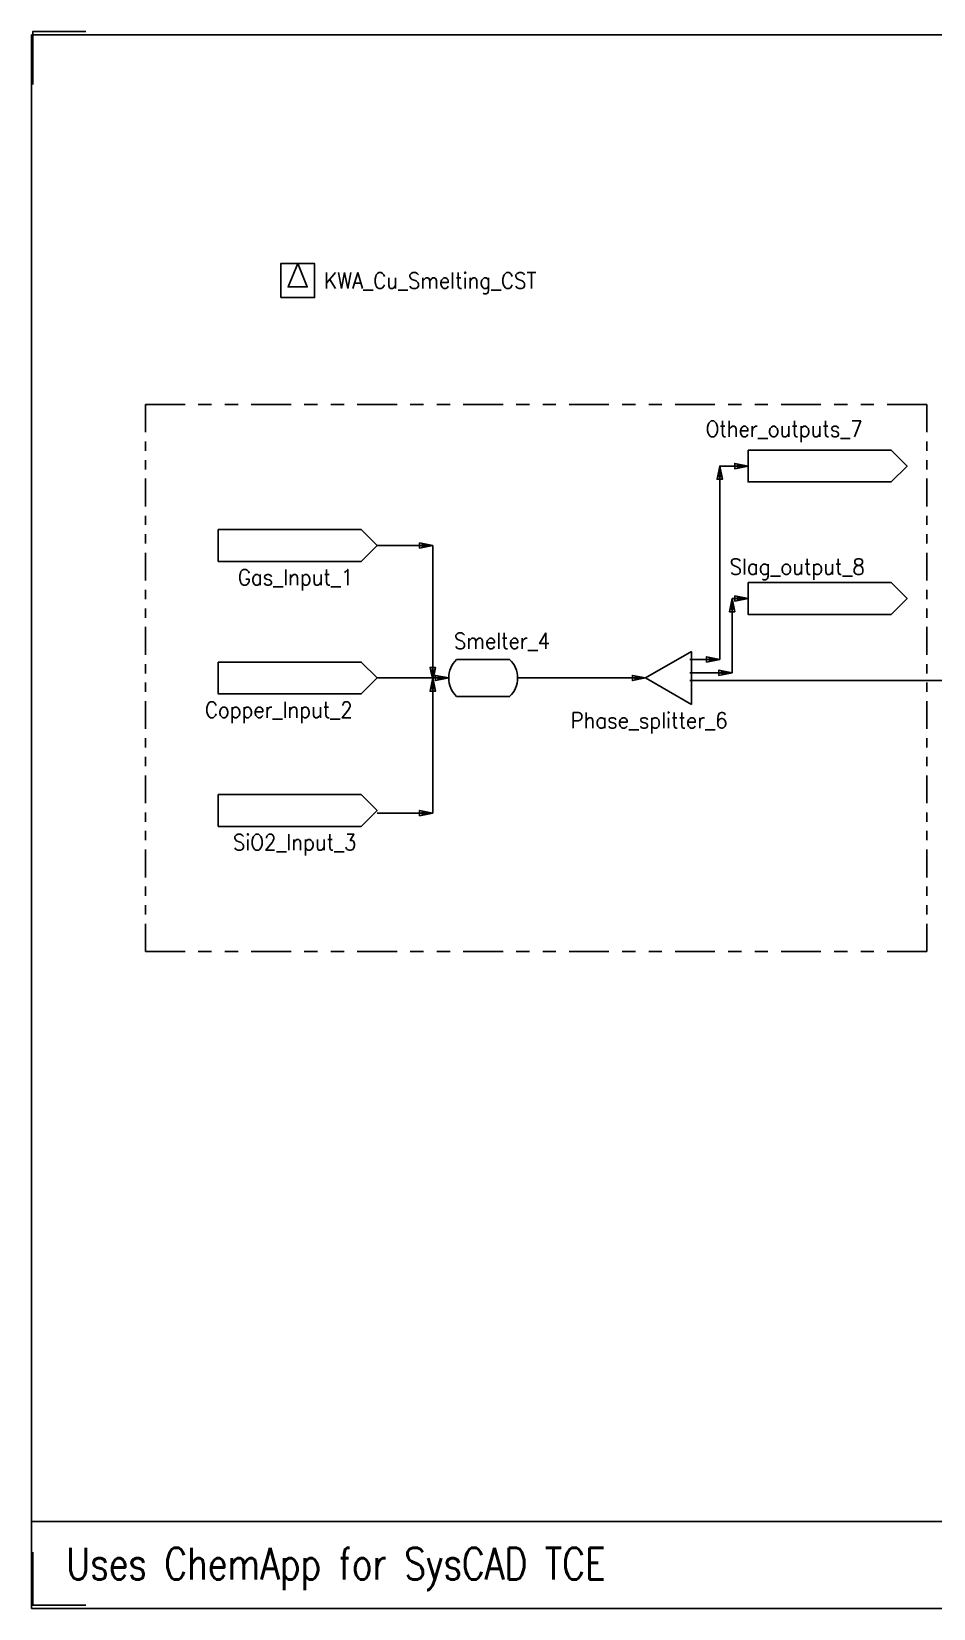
# Model space of a CAD drawing. Extents: x 0 to 420, y -1 to 297.
# Drawn here: x -0.2 to 170, y -0.6 to 297 of the extents above; entities that cross this region are included whole.
import ezdxf

# ---------------------------------------------------------------- set-up
doc = ezdxf.new("R2010")
doc.units = 0
doc.layers.get('0').update_dxf_attribs({"color": 15, "linetype": 'CONTINUOUS'})
doc.layers.add('SCD_DRAW', color=11, linetype='CONTINUOUS')
doc.styles.add('ROMANS', font='ROMANS')
doc.styles.get("Standard").update_dxf_attribs({"font": 'STANDARD'})

# ---------------------------------------------------------------- blocks, each defined once
blk = doc.blocks.new('EX_A3Frame_SysCAD2')
at = {"linetype": 'CONTINUOUS'}
for p, q in [((-0.226262, 296.396298), (-0.226262, 291.396298)), ((4.773739, 296.396298), (-0.226262, 296.396298)), ((-0.226262, -0.603703), (-0.226262, 296.396298)), ((-0.226262, 296.396298), (420.273738, 296.396298)), ((-0.226262, 15.804123), (420.273738, 15.804123)), ((-0.226262, 4.396298), (-0.226262, -0.603703)), ((-0.226262, -0.603703), (4.773739, -0.603703)), ((-0.226262, -0.603703), (420.273738, -0.603703))]:
    blk.add_line(p, q, dxfattribs=at)
blk = doc.blocks.new('CN_ChemAppModelCfg')
at = {"layer": 'SCD_DRAW', "linetype": 'CONTINUOUS', "extrusion": (0, 0, -1)}
blk.add_lwpolyline([(3.2, -3.2), (3.2, 3.2), (-3.2, 3.2), (-3.2, -3.2)], close=True, dxfattribs=at)
at = {"layer": 'SCD_DRAW', "linetype": 'CONTINUOUS'}
blk.add_lwpolyline([(0, 3.2), (-1.8, -1.2), (1.8, -1.2)], close=True, dxfattribs=at)
at = {"layer": 'SCD_DRAW'}
blk.add_attdef('Tag', (0, -6.7), '', height=3, dxfattribs=at)
blk = doc.blocks.new('FD_FeederSink')
at = {"layer": 'SCD_DRAW', "linetype": 'CONTINUOUS', "extrusion": (0, 0, -1)}
blk.add_lwpolyline([(15, 3), (-12, 3), (-15, 0), (-12, -3), (15, -3)], close=True, dxfattribs=at)
at = {"layer": 'SCD_DRAW'}
blk.add_attdef('Tag', (0, -6.5), '', height=3, dxfattribs=at)
blk = doc.blocks.new('TK_ChemAppReactor')
at = {"layer": 'SCD_DRAW', "linetype": 'CONTINUOUS'}
for points in [[(-5.05, 3.5, 0), (5.05, 3.5, 0)], [(5.05, -3.5, 0), (-5.05, -3.5, 0)]]:
    blk.add_polyline3d(points, dxfattribs=at)
at = {"layer": 'SCD_DRAW', "linetype": 'CONTINUOUS', "extrusion": (0, 0, -1)}
for centre, start, end in [((1.666667, 0), 313.602819, 406.397181), ((-1.666667, 0), 133.602819, 226.397181)]:
    blk.add_arc(centre, 4.833333, start, end, dxfattribs=at)
at = {"layer": 'SCD_DRAW'}
blk.add_attdef('Tag', (0, -7), '', height=3, dxfattribs=at)
blk = doc.blocks.new('SH_Triangle1')
at = {"linetype": 'CONTINUOUS'}
for p, q in [((-10, -8.657783), (0.008554, 8.657783)), ((0.008554, 8.657783), (10, -8.657783)), ((-10, -8.657783), (10, -8.657783))]:
    blk.add_line(p, q, dxfattribs=at)
blk.add_attdef('Tag', (0, -13.657783), '', height=3)
blk = doc.blocks.new('LnkBlk__1')
at = {"layer": 'SCD_DRAW', "linetype": 'CONTINUOUS', "extrusion": (0, 0, -1)}
blk.add_lwpolyline([(10.5, 12.5), (0, 12.5), (0, -13)], dxfattribs=at)
at = {"layer": 'SCD_DRAW', "linetype": 'CONTINUOUS'}
for points in [[(0, 12.5), (-2.5, 13), (-2.5, 12), (0, 12.5), (-2, 12.7), (-2, 12.3)], [(0, -13), (0.5, -10.5), (-0.5, -10.5), (0, -13), (0.2, -11), (-0.2, -11)]]:
    blk.add_lwpolyline(points, close=True, dxfattribs=at)
at = {"layer": 'SCD_DRAW', "flags": 1}
blk.add_attdef('Tag', (0, 0), '', height=2.8, dxfattribs=at)
blk = doc.blocks.new('LnkBlk__2')
at = {"layer": 'SCD_DRAW', "linetype": 'CONTINUOUS'}
blk.add_lwpolyline([(6.5, 0), (4, 0.5), (4, -0.5), (6.5, 0), (4.5, 0.2), (4.5, -0.2)], close=True, dxfattribs=at)
blk.add_polyline3d([(-7, 0, 0), (6.5, 0, 0)], dxfattribs=at)
at = {"layer": 'SCD_DRAW', "flags": 1}
blk.add_attdef('Tag', (0, 0), '', height=2.8, dxfattribs=at)
blk = doc.blocks.new('LnkBlk__3')
at = {"layer": 'SCD_DRAW', "linetype": 'CONTINUOUS'}
blk.add_lwpolyline([(-10.5, -13), (0, -13), (0, 12.5)], dxfattribs=at)
for points in [[(0, 12.5), (-0.5, 10), (0.5, 10), (0, 12.5), (-0.2, 10.5), (0.2, 10.5)], [(0, -13), (-2.5, -12.5), (-2.5, -13.5), (0, -13), (-2, -12.8), (-2, -13.2)]]:
    blk.add_lwpolyline(points, close=True, dxfattribs=at)
at = {"layer": 'SCD_DRAW', "flags": 1}
blk.add_attdef('Tag', (0, 0), '', height=2.8, dxfattribs=at)
blk = doc.blocks.new('LnkBlk__4')
at = {"layer": 'SCD_DRAW', "linetype": 'CONTINUOUS'}
blk.add_lwpolyline([(12.171109, 0), (9.671109, 0.5), (9.671109, -0.5), (12.171109, 0), (10.171109, 0.2), (10.171109, -0.2)], close=True, dxfattribs=at)
blk.add_polyline3d([(-12, 0, 0), (12.171109, 0, 0)], dxfattribs=at)
at = {"layer": 'SCD_DRAW', "flags": 1}
blk.add_attdef('Tag', (0, 0), '', height=2.8, dxfattribs=at)
blk = doc.blocks.new('LnkBlk__5')
at = {"layer": 'SCD_DRAW', "linetype": 'CONTINUOUS'}
blk.add_lwpolyline([(-5.5, -18.5), (0.164446, -18.5), (0.164446, 18), (5.5, 18)], dxfattribs=at)
for points in [[(0.164446, 18), (-0.335554, 15.5), (0.664446, 15.5), (0.164446, 18), (-0.035554, 16), (0.364446, 16)], [(5.5, 18), (3, 18.5), (3, 17.5), (5.5, 18), (3.5, 18.2), (3.5, 17.8)], [(0.164446, -18.5), (-2.335554, -18), (-2.335554, -19), (0.164446, -18.5), (-1.835554, -18.3), (-1.835554, -18.7)]]:
    blk.add_lwpolyline(points, close=True, dxfattribs=at)
at = {"layer": 'SCD_DRAW', "flags": 1}
blk.add_attdef('Tag', (0, 0), '', height=2.8, dxfattribs=at)
blk = doc.blocks.new('LnkBlk__6')
at = {"layer": 'SCD_DRAW', "linetype": 'CONTINUOUS'}
blk.add_lwpolyline([(-8, -7), (0, -7), (0, 7), (3, 7)], dxfattribs=at)
for points in [[(0, 7), (-0.5, 4.5), (0.5, 4.5), (0, 7), (-0.2, 5), (0.2, 5)], [(3, 7), (0.5, 7.5), (0.5, 6.5), (3, 7), (1, 7.2), (1, 6.8)], [(0, -7), (-2.5, -6.5), (-2.5, -7.5), (0, -7), (-2, -6.8), (-2, -7.2)]]:
    blk.add_lwpolyline(points, close=True, dxfattribs=at)
at = {"layer": 'SCD_DRAW', "flags": 1}
blk.add_attdef('Tag', (0, 0), '', height=2.8, dxfattribs=at)
blk = doc.blocks.new('LnkBlk__7')
at = {"layer": 'SCD_DRAW', "linetype": 'CONTINUOUS'}
blk.add_lwpolyline([(47, 0), (44.5, 0.5), (44.5, -0.5), (47, 0), (45, 0.2), (45, -0.2)], close=True, dxfattribs=at)
blk.add_polyline3d([(-47.5, 0, 0), (47, 0, 0)], dxfattribs=at)
at = {"layer": 'SCD_DRAW', "flags": 1}
blk.add_attdef('Tag', (0, 0), '', height=2.8, dxfattribs=at)
blk = doc.blocks.new('EX_Box_DashLines')
at = {"linetype": 'CONTINUOUS'}
for p, q in [((-29.5, 26.5), (-29.5, 29.5)), ((-29.5, 29.5), (-26.5, 29.5)), ((-25.5, 29.5), (-24.5, 29.5)), ((-23.5, 29.5), (-22.5, 29.5)), ((-21.5, 29.5), (-18.5, 29.5)), ((-17.5, 29.5), (-16.5, 29.5)), ((-15.5, 29.5), (-14.5, 29.5)), ((-13.5, 29.5), (-10.5, 29.5)), ((-9.5, 29.5), (-8.5, 29.5)), ((-7.5, 29.5), (-6.5, 29.5)), ((-5.5, 29.5), (-2.5, 29.5)), ((-1.5, 29.5), (-0.5, 29.5)), ((0.5, 29.5), (1.5, 29.5)), ((2.5, 29.5), (5.5, 29.5)), ((6.5, 29.5), (7.5, 29.5)), ((8.5, 29.5), (9.5, 29.5)), ((10.5, 29.5), (13.5, 29.5)), ((14.5, 29.5), (15.5, 29.5)), ((16.5, 29.5), (17.5, 29.5)), ((18.5, 29.5), (21.5, 29.5)), ((22.5, 29.5), (23.5, 29.5)), ((24.5, 29.5), (25.5, 29.5)), ((26.5, 29.5), (29.5, 29.5)), ((29.5, 26.5), (29.5, 29.5)), ((-29.5, 24.5), (-29.5, 25.5)), ((29.5, 24.5), (29.5, 25.5)), ((-29.5, 22.5), (-29.5, 23.5)), ((29.5, 22.5), (29.5, 23.5)), ((-29.5, 18.5), (-29.5, 21.5)), ((29.5, 18.5), (29.5, 21.5)), ((-29.5, 16.5), (-29.5, 17.5)), ((29.5, 16.5), (29.5, 17.5)), ((-29.5, 14.5), (-29.5, 15.5)), ((29.5, 14.5), (29.5, 15.5)), ((-29.5, 10.5), (-29.5, 13.5)), ((29.5, 10.5), (29.5, 13.5)), ((-29.5, 8.5), (-29.5, 9.5)), ((29.5, 8.5), (29.5, 9.5)), ((-29.5, 6.5), (-29.5, 7.5)), ((29.5, 6.5), (29.5, 7.5)), ((-29.5, 2.5), (-29.5, 5.5)), ((29.5, 2.5), (29.5, 5.5)), ((-29.5, 0.5), (-29.5, 1.5)), ((29.5, 0.5), (29.5, 1.5)), ((-29.5, -1.5), (-29.5, -0.5)), ((29.5, -1.5), (29.5, -0.5)), ((-29.5, -5.5), (-29.5, -2.5)), ((29.5, -5.5), (29.5, -2.5)), ((-29.5, -7.5), (-29.5, -6.5)), ((29.5, -7.5), (29.5, -6.5)), ((-29.5, -9.5), (-29.5, -8.5)), ((29.5, -9.5), (29.5, -8.5)), ((-29.5, -13.5), (-29.5, -10.5)), ((29.5, -13.5), (29.5, -10.5)), ((-29.5, -15.5), (-29.5, -14.5)), ((29.5, -15.5), (29.5, -14.5)), ((-29.5, -17.5), (-29.5, -16.5)), ((29.5, -17.5), (29.5, -16.5)), ((-29.5, -21.5), (-29.5, -18.5)), ((29.5, -21.5), (29.5, -18.5)), ((-29.5, -23.5), (-29.5, -22.5)), ((29.5, -23.5), (29.5, -22.5)), ((-29.5, -25.5), (-29.5, -24.5)), ((29.5, -25.5), (29.5, -24.5)), ((-29.5, -29.5), (-29.5, -26.5)), ((29.5, -29.5), (29.5, -26.5)), ((-29.5, -29.5), (-26.5, -29.5)), ((-25.5, -29.5), (-24.5, -29.5)), ((-23.5, -29.5), (-22.5, -29.5)), ((-21.5, -29.5), (-18.5, -29.5)), ((-17.5, -29.5), (-16.5, -29.5)), ((-15.5, -29.5), (-14.5, -29.5)), ((-13.5, -29.5), (-10.5, -29.5)), ((-9.5, -29.5), (-8.5, -29.5)), ((-7.5, -29.5), (-6.5, -29.5)), ((-5.5, -29.5), (-2.5, -29.5)), ((-1.5, -29.5), (-0.5, -29.5)), ((0.5, -29.5), (1.5, -29.5)), ((2.5, -29.5), (5.5, -29.5)), ((6.5, -29.5), (7.5, -29.5)), ((8.5, -29.5), (9.5, -29.5)), ((10.5, -29.5), (13.5, -29.5)), ((14.5, -29.5), (15.5, -29.5)), ((16.5, -29.5), (17.5, -29.5)), ((18.5, -29.5), (21.5, -29.5)), ((22.5, -29.5), (23.5, -29.5)), ((24.5, -29.5), (25.5, -29.5)), ((26.5, -29.5), (29.5, -29.5))]:
    blk.add_line(p, q, dxfattribs=at)
blk.add_attdef('Tag', (0, -34.5), '', height=3)

msp = doc.modelspace()

# ---------------------------------------------------------------- linework, layer by layer
at = {"layer": 'SCD_DRAW', "linetype": 'CONTINUOUS', "extrusion": (0, 0, -1)}
msp.add_lwpolyline([(0, 287), (0, 297), (-10, 297)], dxfattribs=at)
at = {"layer": 'SCD_DRAW', "linetype": 'CONTINUOUS'}
msp.add_lwpolyline([(0, 10), (0, 0), (10, 0)], dxfattribs=at)

# ---------------------------------------------------------------- block references
at = {"layer": 'SCD_DRAW', "color": 10}
msp.add_blockref('EX_A3Frame_SysCAD2', (0, 0), dxfattribs=at)
ref = msp.add_blockref('CN_ChemAppModelCfg', (50, 250), dxfattribs=at)
ref.add_attrib('Tag', 'KWA_Cu_Smelting_CST', (55, 248.5), dxfattribs={"height": 3})
at = {"layer": 'SCD_DRAW', "color": 10, "xscale": 2.5, "yscale": 1.75, "zscale": 2.5}
msp.add_blockref('EX_Box_DashLines', (95, 175), dxfattribs=at)
at = {"layer": 'SCD_DRAW', "color": 10}
ref = msp.add_blockref('FD_FeederSink', (150, 215), dxfattribs=at)
ref.add_attrib('Tag', 'Other_outputs_7', (127, 220.5), dxfattribs={"height": 3})
at = {"layer": 'SCD_DRAW', "color": 15}
for name, p in [('LnkBlk__5', (129.5, 197)), ('LnkBlk__1', (75.5, 187.5)), ('LnkBlk__6', (132, 183)), ('LnkBlk__2', (72, 175)), ('LnkBlk__3', (75.5, 162.5)), ('LnkBlk__4', (103.5, 175)), ('LnkBlk__7', (171.5, 174.5))]:
    msp.add_blockref(name, p, dxfattribs=at)
at = {"layer": 'SCD_DRAW', "color": 10}
ref = msp.add_blockref('FD_FeederSink', (50, 200), dxfattribs=at)
ref.add_attrib('Tag', 'Gas_Input_1', (38.714286, 192.5), dxfattribs={"height": 3})
ref = msp.add_blockref('FD_FeederSink', (150, 190), dxfattribs=at)
ref.add_attrib('Tag', 'Slag_output_8', (131.5, 194.5), dxfattribs={"height": 3})
ref = msp.add_blockref('TK_ChemAppReactor', (85, 175), dxfattribs=at)
ref.add_attrib('Tag', 'Smelter_4', (79.5, 180.5), dxfattribs={"height": 3})
ref = msp.add_blockref('SH_Triangle1', (120, 175), dxfattribs=dict(at, xscale=0.5, yscale=0.5, zscale=0.5, rotation=90))
ref.add_attrib('Tag', 'Phase_splitter_6', (101.5, 165.5), dxfattribs={"height": 3})
ref = msp.add_blockref('FD_FeederSink', (50, 175), dxfattribs=at)
ref.add_attrib('Tag', 'Copper_Input_2', (32.5, 167.5), dxfattribs={"height": 3})
ref = msp.add_blockref('FD_FeederSink', (50, 150), dxfattribs=at)
ref.add_attrib('Tag', 'SiO2_Input_3', (37.785714, 142.5), dxfattribs={"height": 3})

# ---------------------------------------------------------------- texts
at = {"layer": 'SCD_DRAW', "color": 8, "style": 'ROMANS', "width": 0.8}
msp.add_text('Uses ChemApp for SysCAD TCE', height=6, dxfattribs=at).set_placement((6.325972, 4.85905))

doc.saveas('drawing.dxf')
